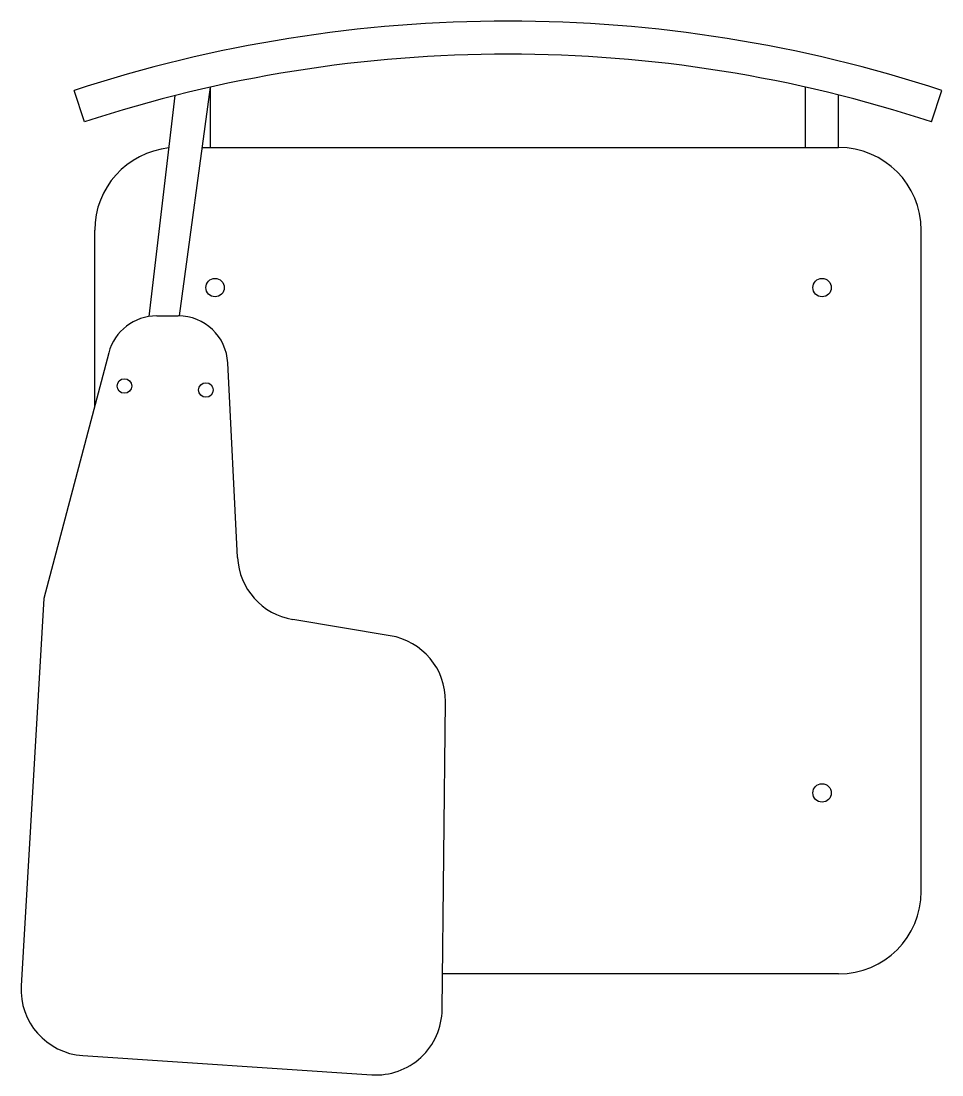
# Model space of a CAD drawing. Header units: millimetres. Extents: x -216 to 341, y 1 to 638.
import ezdxf

# ---------------------------------------------------------------- set-up
doc = ezdxf.new("R2010")
doc.units = ezdxf.units.MM
doc.layers.add('ceco.net 276', color=7, linetype='Continuous')

msp = doc.modelspace()

# ---------------------------------------------------------------- linework, layer by layer
at = {"layer": 'ceco.net 276', "ltscale": 0.06}
for p, q in [((-177.68, 577.17), (-183.93, 596.18)), ((334.88, 577.17), (341.12, 596.18)), ((-106.37, 561.65), (278.64, 561.65)), ((-171.44, 405.24), (-171.44, 511.65)), ((328.64, 111.67), (328.64, 511.65)), ((278.64, 61.67), (39.01, 61.67))]:
    msp.add_line(p, q, dxfattribs=at)
at = {"layer": 'ceco.net 276'}
for p, q in [((-138.4, 459.51), (-122.83, 593.09)), ((-120.09, 459.83), (-101.44, 598.2)), ((-101.44, 561.65), (-101.44, 598.2)), ((258.64, 561.65), (258.64, 598.2)), ((278.64, 561.65), (278.64, 593.44)), ((-133.94, 459.84), (-120.91, 459.84)), ((-162.95, 437.49), (-202.13, 288.78)), ((-85.05, 313.58), (-90.95, 431.34)), ((-202.13, 288.78), (-215.92, 54.55)), ((7.36, 266.29), (-51.67, 276.12)), ((38.78, 40.13), (40.79, 226.4)), ((-178.65, 12.29), (-3.88, 0.65))]:
    msp.add_line(p, q, dxfattribs=at)
for centre, radius in [((-98.62, 476.91), 5.57), ((268.64, 476.91), 5.57), ((-153.43, 417.38), 4.42), ((-104.2, 414.97), 4.42), ((268.64, 171.2), 5.57)]:
    msp.add_circle(centre, radius, dxfattribs=at)
at = {"layer": 'ceco.net 276', "ltscale": 0.06}
for centre, radius, start, end in [((78.6, -203.2), 841.38, 71.81945, 108.18055), ((78.6, -203.2), 821.38, 71.81945, 108.18055), ((-121.44, 511.65), 50, 95.8332, 180), ((278.64, 511.65), 50, 0, 90), ((278.64, 111.67), 50, 270, 0)]:
    msp.add_arc(centre, radius, start, end, dxfattribs=at)
at = {"layer": 'ceco.net 276'}
for centre, radius, start, end in [((-133.94, 429.84), 30, 90, 165.23884), ((-120.91, 429.84), 30, 2.86602, 90), ((-45.1, 315.58), 40, 182.86602, 260.54926), ((0.8, 226.84), 40, 359.38044, 80.54926), ((-175.99, 52.2), 40, 176.62935, 266.19069), ((-1.22, 40.56), 40, 266.19069, 359.38044)]:
    msp.add_arc(centre, radius, start, end, dxfattribs=at)

doc.saveas('drawing.dxf')
